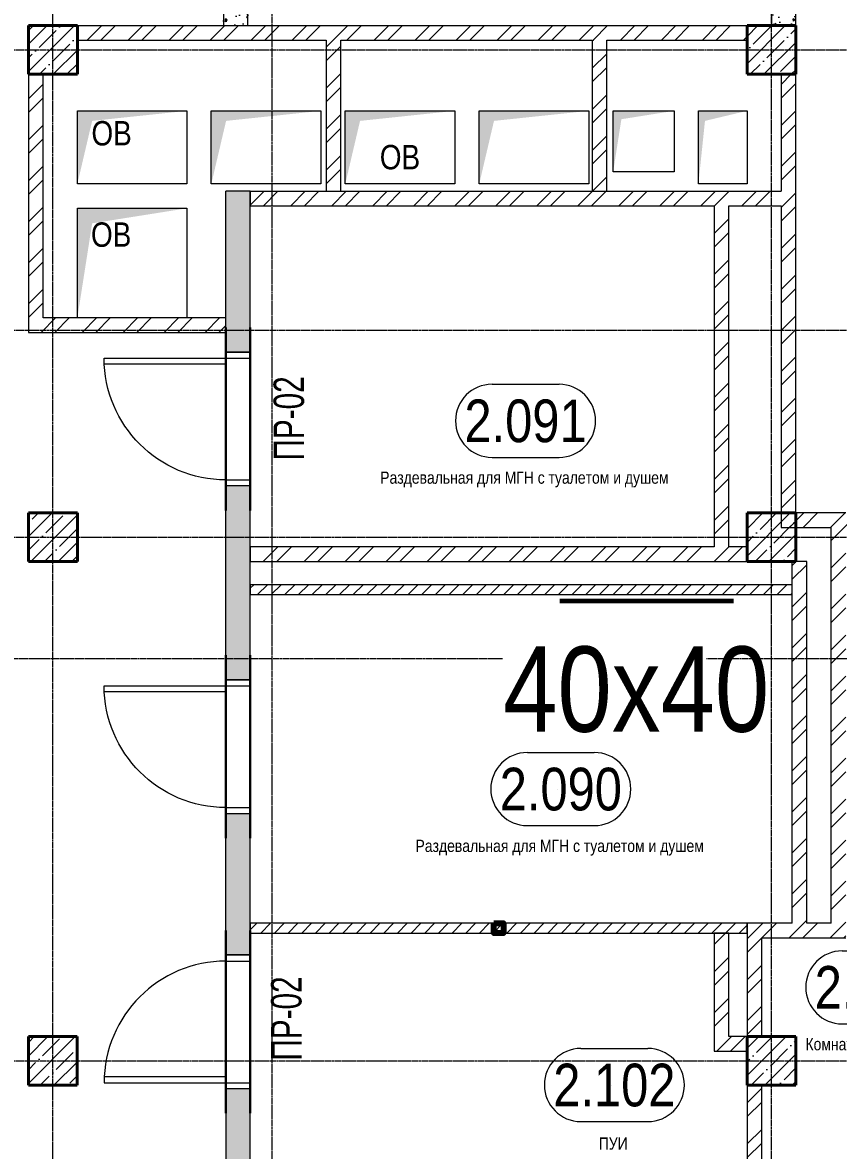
# Model space of a CAD drawing. Header units: millimetres. Extents: x -231292 to 573618, y -153144 to 564035.
# Drawn here: x 26933 to 33633, y 91395 to 100655 of the extents above; entities that cross this region are included whole.
import ezdxf
from ezdxf.enums import TextEntityAlignment as Align

# ---------------------------------------------------------------- set-up
doc = ezdxf.new("R2010")
doc.units = ezdxf.units.MM
doc.linetypes.add('CENTER2', pattern=[28.575, 19.05, -3.175, 3.175, -3.175])
doc.linetypes.add('HIDDEN2', pattern=[4.7625, 3.175, -1.5875])
doc.layers.get('0').update_dxf_attribs({"color": 250})
doc.layers.get('Defpoints').update_dxf_attribs({"color": 250})
for name, color, linetype, lineweight in [('11.10.2) люки', 30, 'Continuous', 60), ('АР_Area', 250, 'Continuous', 5), ('АР_Двери', 250, 'Continuous', 9), ('АР_Колонны', 250, 'Continuous', 35), ('АР_Стены ЖБ', 250, 'Continuous', 35), ('АР_Стены кирпич', 250, 'Continuous', 20), ('АР_Стены ПЕНОблок', 250, 'Continuous', 20), ('АР_Штриховка', 250, 'Continuous', 0), ('КМ_Фахверки', 250, 'Continuous', 80), ('ОВ_Шахты', 250, 'Continuous', 5), ('ОВ_Шахты_блок 4.1', 250, 'Continuous', 5), ('РД_Оси_100', 250, 'Continuous', 0)]:
    doc.layers.add(name, color=color, linetype=linetype, lineweight=lineweight)
for name, color, linetype, lineweight, plot in [('АР_Делит', 250, 'Continuous', 0, False), ('РД_Проем', 250, 'Continuous', 0, False), ('РД_проем_инж перемыч_подсчет', 250, 'Continuous', 30, False)]:
    doc.layers.add(name, color=color, linetype=linetype, lineweight=lineweight, plot=plot)
doc.layers.add('РД_Перемычка инж проемов', color=250, linetype='Continuous')
doc.styles.add('Arial0', font='arial.ttf')
doc.styles.add('style1', font='ARIALN.TTF')
doc.styles.add('ккк', font='isocpeur.ttf', dxfattribs={"width": 0.85, "oblique": 15})
pattern_1 = [(45, (8883.4, 13229.69), (-168.3798, 168.3798), []), (45, (8995.66, 13229.69), (-168.3798, 168.3798), [])]
pattern_2 = [(45, (8883.4, 13229.69), (-112.2532, 112.2532), []), (45, (8995.66, 13229.69), (-112.2532, 112.2532), [198.4375, -39.6875, 0, -39.6875])]
pattern_3 = [(45, (8883.4, 13229.69), (-168.3798, 168.3798), []), (45, (8995.66, 13229.69), (-168.3798, 168.3798), [])]
pattern_4 = [(45, (8883.4, 13229.69), (-168.3798, 168.3798), []), (45, (8995.66, 13229.69), (-168.3798, 168.3798), [])]

# ---------------------------------------------------------------- blocks, each defined once
blk = doc.blocks.new('СОШ_2200_АР_ОСИ_М100_28.05.24')
at = {"layer": 'АР_Делит', "linetype": 'CENTER2'}
for p, q in [((-5954.958, 87200), (47367.08, 87200)), ((-5954.958, 83200), (47367.08, 83200))]:
    blk.add_line(p, q, dxfattribs=at)
at = {"layer": 'РД_Оси_100', "linetype": 'CENTER2'}
for p, q in [((20100, -6155), (20100, 139938.679)), ((24200, -6155), (24200, 139938.679)), ((-5954.958, 84900), (119910, 84900)), ((119910, 82200), (-5954.958, 82200)), ((-5954.958, 78900), (119910, 78900))]:
    blk.add_line(p, q, dxfattribs=at)
blk.add_lwpolyline([(18300, -6196.31), (18300, 139538.679), (18450, 139938.679)], dxfattribs=at)
blk = doc.blocks.new('otv')
at = {"linetype": 'Continuous'}
blk.add_lwpolyline([(0, -1), (0, 0), (1, 0), (1, -1)], close=True, dxfattribs=at)
blk.add_solid([(0, -1), (0, 0), (0.135, -0.137), (1, 0)], dxfattribs=at)
blk = doc.blocks.new('Ф_блок 80')
at = {"layer": 'КМ_Фахверки'}
blk.add_lwpolyline([(0, 0), (80, 0), (80, -80), (0, -80)], close=True, dxfattribs=at)
at = {"layer": 'КМ_Фахверки', "lineweight": 5}
blk.add_lwpolyline([(6, -6), (74, -6), (74, -74), (6, -74)], close=True, dxfattribs=at)
blk = doc.blocks.new('MOK-МаркаПом_овал_ареал')
for p, q in [((-2.75, 3), (2.75, 3)), ((-2.75, -3), (2.75, -3))]:
    blk.add_line(p, q)
for centre, radius, start, end in [((-2.75, 0), 3, 90, 270), ((2.75, 0), 3, 270, 90), ((-3.75, 0), 3.5, 0, 0.00095)]:
    blk.add_arc(centre, radius, start, end)
at = {"color": 0, "style": 'style1'}
blk.add_attdef('АР-ПОМЕЩЕНИЕ:НОМЕР', text='', height=3.5, dxfattribs=at).set_placement((0, 0), align=Align.MIDDLE)
at = {"layer": 'Defpoints', "color": 2, "style": 'style1'}
blk.add_attdef('АР-ПОМЕЩЕНИЕ:НАИМЕНОВАНИЕ', text='', height=1, dxfattribs=at).set_placement((-0.094, -4.814), align=Align.MIDDLE)
blk = doc.blocks.new('MOK-МаркаПеремычки')
at = {"color": 0, "style": 'ккк', "oblique": 15, "width": 0.85}
blk.add_attdef('АР-ПРОЕМ:ПЕРЕМЫЧКА', text='', height=2.5, dxfattribs=at).set_placement((0, 0), align=Align.MIDDLE)

msp = doc.modelspace()

# ---------------------------------------------------------------- hatches: boundary and pattern name
at = {"layer": 'АР_Штриховка', "linetype": 'Continuous', "lineweight": 0}
h = msp.add_hatch(dxfattribs=at)
h.set_pattern_fill('AR-CONC', color=256, angle=45, style=0)
h.set_pattern_definition([(95, (8883.4, 13229.69), (140.09465, 117.55338), [19.05, -209.55]), (40, (8883.4, 13229.69), (-160.01845, 110.17673), [15.24, -167.6406]), (145.45144, (8895.08, 13239.48), (-19.9238, 227.7301), [16.19, -178.09024]), (91.1842, (8847.48, 13265.6), (221.41024, 161.9534), [28.575, -314.325]), (141.63556, (8865.93, 13279.1), (-7.0866, 342.8268), [24.285, -267.1356]), (36.18415, (8847.48, 13265.6), (-7.0866, 342.8268), [22.86, -251.4597]), (66, (8874.42, 13274.59), (179.51998, 34.89515), [19.05, -209.55]), (11, (8874.42, 13274.59), (-86.53993, 173.9412), [15.24, -167.64]), (116.45145, (8889.38, 13277.5), (92.98005, 208.83634), [16.19, -178.08994]), (82.5, (8883.4, 13229.686), (-57.60547, 61.973414), [0, -165.608, 0, -170.18, 0, -168.275]), (52.5, (8883.4, 13229.69), (-23.58973, 118.087), [0, -97.028, 0, -161.798, 0, -64.135]), (12.5, (8843.35, 13189.634), (99.927863, 91.826196), [0, -63.5, 0, -198.12, 0, -262.89]), (2.5, (8825.39, 13171.67), (86.7639, 122.7224), [0, -82.55, 0, -131.572, 0, -186.69])])
h.paths.add_polyline_path([(28583.403, 100629.686), (28783.403, 100629.686), (28783.403, 102029.686), (28583.403, 102029.686)], flags=0)
h.paths.add_polyline_path([(28583.403, 103629.686), (28783.403, 103629.686), (28783.403, 104029.686), (28716.736, 104079.686), (28583.403, 104029.686)], flags=0)
h = msp.add_hatch(dxfattribs=at)
h.set_pattern_fill('AR-CONC', color=256, angle=45, style=0)
h.set_pattern_definition([(95, (8883.4, 13229.69), (140.09465, 117.55338), [19.05, -209.55]), (40, (8883.4, 13229.69), (-160.01845, 110.17673), [15.24, -167.6406]), (145.45144, (8895.08, 13239.48), (-19.9238, 227.7301), [16.19, -178.09024]), (91.1842, (8847.48, 13265.6), (221.41024, 161.9534), [28.575, -314.325]), (141.63556, (8865.93, 13279.1), (-7.0866, 342.8268), [24.285, -267.1356]), (36.18415, (8847.48, 13265.6), (-7.0866, 342.8268), [22.86, -251.4597]), (66, (8874.42, 13274.59), (179.51998, 34.89515), [19.05, -209.55]), (11, (8874.42, 13274.59), (-86.53993, 173.9412), [15.24, -167.64]), (116.45145, (8889.38, 13277.5), (92.98005, 208.83634), [16.19, -178.08994]), (82.5, (8883.4, 13229.686), (-57.60547, 61.973414), [0, -165.608, 0, -170.18, 0, -168.275]), (52.5, (8883.4, 13229.69), (-23.58973, 118.087), [0, -97.028, 0, -161.798, 0, -64.135]), (12.5, (8843.35, 13189.634), (99.927863, 91.826196), [0, -63.5, 0, -198.12, 0, -262.89]), (2.5, (8825.39, 13171.67), (86.7639, 122.7224), [0, -82.55, 0, -131.572, 0, -186.69])])
h.paths.add_polyline_path([(33083.403, 100629.686), (33283.403, 100629.686), (33283.403, 101629.686), (33083.403, 101829.686)], flags=0)
at = {"layer": 'АР_Штриховка', "linetype": 'Continuous', "lineweight": 5}
h = msp.add_hatch(dxfattribs=at)
h.set_pattern_fill('ANSI35', color=256, scale=25, style=0)
h.set_pattern_definition(pattern_2)
h.paths.add_polyline_path([(26983.403, 100229.686), (27383.403, 100229.686), (27383.403, 100629.686), (26983.403, 100629.686)], flags=0)
at = {"layer": 'АР_Штриховка', "linetype": 'Continuous', "lineweight": 0}
h = msp.add_hatch(dxfattribs=at)
h.set_pattern_fill('ANSI32', color=256, scale=25, angle=-360, style=0)
h.set_pattern_definition([(45, (8883.4, 13229.69), (-168.3798, 168.3798), []), (45, (8995.66, 13229.69), (-168.3798, 168.3798), [])])
h.paths.add_polyline_path([(31731.588, 100629.686), (31691.588, 100539.686), (31731.588, 100509.686), (32883.403, 100509.686), (32883.403, 100629.686)], flags=0)
h.paths.add_polyline_path([(27383.403, 100629.686), (27383.403, 100509.686), (29427.561, 100509.686), (29507.561, 100539.686), (29547.561, 100629.686)], flags=0)
h.paths.add_polyline_path([(29547.561, 100629.686), (29507.561, 100539.686), (29547.561, 100509.686), (31611.588, 100509.686), (31691.588, 100539.686), (31731.588, 100629.686)], flags=0)
at = {"layer": 'АР_Штриховка', "linetype": 'Continuous', "lineweight": 5}
h = msp.add_hatch(dxfattribs=at)
h.set_pattern_fill('ANSI35', color=256, scale=25, style=0)
h.set_pattern_definition(pattern_2)
h.paths.add_polyline_path([(32883.403, 100229.686), (33283.403, 100229.686), (33283.403, 100629.686), (32883.403, 100629.686)], flags=0)
at = {"layer": 'АР_Штриховка', "linetype": 'Continuous', "lineweight": 0}
h = msp.add_hatch(dxfattribs=at)
h.set_pattern_fill('ANSI32', color=256, scale=25, style=0)
h.set_pattern_definition(pattern_3)
h.paths.add_polyline_path([(29427.561, 99269.686), (29547.561, 99269.686), (29547.561, 100509.686), (29507.561, 100539.686), (29427.561, 100509.686)], flags=0)
h = msp.add_hatch(dxfattribs=at)
h.set_pattern_fill('ANSI32', color=256, scale=25, style=0)
h.set_pattern_definition(pattern_3)
h.paths.add_polyline_path([(31611.588, 99269.686), (31731.588, 99269.686), (31731.588, 100509.686), (31691.588, 100539.686), (31611.588, 100509.686)], flags=0)
h = msp.add_hatch(dxfattribs=at)
h.set_pattern_fill('ANSI32', color=256, scale=25, style=0)
h.set_pattern_definition([(45, (8883.4, 13229.69), (-168.3798, 168.3798), []), (45, (8995.66, 13229.69), (-168.3798, 168.3798), [])])
h.paths.add_polyline_path([(26983.403, 98109.686), (27103.403, 98229.686), (27103.403, 100229.686), (26983.403, 100229.686)], flags=0)
h = msp.add_hatch(dxfattribs=at)
h.set_pattern_fill('ANSI32', color=256, scale=25, style=0)
h.set_pattern_definition(pattern_3)
h.paths.add_polyline_path([(33163.403, 96509.686), (33283.403, 96629.686), (33283.403, 99149.686), (33193.403, 99189.686), (33163.403, 99149.686)], flags=0)
h.paths.add_polyline_path([(33163.403, 99269.686), (33193.403, 99189.686), (33283.403, 99149.686), (33283.403, 100229.686), (33163.403, 100229.686)], flags=0)
h = msp.add_hatch(dxfattribs=at)
h.set_pattern_fill('AR-CONC', color=256, angle=45, style=0)
h.set_pattern_definition([(95, (8883.4, 13229.69), (140.09465, 117.55338), [19.05, -209.55]), (40, (8883.4, 13229.69), (-160.01845, 110.17673), [15.24, -167.6406]), (145.45144, (8895.08, 13239.48), (-19.9238, 227.7301), [16.19, -178.09024]), (91.1842, (8847.48, 13265.6), (221.41024, 161.9534), [28.575, -314.325]), (141.63556, (8865.93, 13279.1), (-7.0866, 342.8268), [24.285, -267.1356]), (36.18415, (8847.48, 13265.6), (-7.0866, 342.8268), [22.86, -251.4597]), (66, (8874.42, 13274.59), (179.51998, 34.89515), [19.05, -209.55]), (11, (8874.42, 13274.59), (-86.53993, 173.9412), [15.24, -167.64]), (116.45145, (8889.38, 13277.5), (92.98005, 208.83634), [16.19, -178.08994]), (82.5, (8883.4, 13229.686), (-57.60547, 61.973414), [0, -165.608, 0, -170.18, 0, -168.275]), (52.5, (8883.4, 13229.69), (-23.58973, 118.087), [0, -97.028, 0, -161.798, 0, -64.135]), (12.5, (8843.35, 13189.634), (99.927863, 91.826196), [0, -63.5, 0, -198.12, 0, -262.89]), (2.5, (8825.39, 13171.67), (86.7639, 122.7224), [0, -82.55, 0, -131.572, 0, -186.69])])
h.paths.add_polyline_path([(28603.403, 99149.686), (28803.403, 99149.686), (28803.403, 99269.686), (28603.403, 99269.686)], flags=0)
h.paths.add_polyline_path([(28603.403, 96349.686), (28803.403, 96349.686), (28803.403, 96849.881), (28603.403, 96849.881)], flags=0)
h.paths.add_polyline_path([(28603.403, 97949.881), (28803.403, 97949.881), (28803.403, 99149.686), (28603.403, 99149.686)], flags=0)
h.paths.add_polyline_path([(28603.403, 90649.676), (28803.403, 90849.676), (28803.403, 91899.676), (28603.403, 91899.676)], flags=0)
h.paths.add_polyline_path([(28603.403, 92999.676), (28803.403, 92999.676), (28803.403, 93259.676), (28603.403, 93259.676)], flags=0)
h.paths.add_polyline_path([(28603.403, 93259.676), (28803.403, 93259.676), (28803.403, 94159.686), (28603.403, 94159.686)], flags=0)
h.paths.add_polyline_path([(28603.403, 95259.686), (28803.403, 95259.686), (28803.403, 96039.686), (28603.403, 96039.686)], flags=0)
h.paths.add_polyline_path([(28603.403, 96039.686), (28803.403, 96039.686), (28803.403, 96349.686), (28603.403, 96349.686)], flags=0)
h = msp.add_hatch(dxfattribs=at)
h.set_pattern_fill('ANSI32', color=256, scale=25, angle=-360, style=0)
h.set_pattern_definition([(45, (8883.4, 13229.69), (-168.3798, 168.3798), []), (45, (8995.66, 13229.69), (-168.3798, 168.3798), [])])
h.paths.add_polyline_path([(32613.403, 99149.686), (32693.403, 99179.686), (32733.403, 99269.686), (28803.403, 99269.686), (28803.403, 99149.686)], flags=0)
h.paths.add_polyline_path([(32733.403, 99269.686), (32693.403, 99179.686), (32733.403, 99149.686), (33163.403, 99149.686), (33193.403, 99189.686), (33163.403, 99269.686)], flags=0)
h = msp.add_hatch(dxfattribs=at)
h.set_pattern_fill('ANSI32', color=256, scale=25, style=0)
h.set_pattern_definition(pattern_3)
h.paths.add_polyline_path([(32613.403, 96349.686), (32693.403, 96319.686), (32733.403, 96349.686), (32733.403, 99149.686), (32693.403, 99179.686), (32613.403, 99149.686)], flags=0)
h = msp.add_hatch(dxfattribs=at)
h.set_pattern_fill('ANSI32', color=256, scale=25, style=0)
h.set_pattern_definition(pattern_4)
h.paths.add_polyline_path([(28603.403, 98109.686), (28603.403, 98229.686), (27103.403, 98229.686), (26983.403, 98109.686)], flags=0)
at = {"layer": 'АР_Штриховка', "linetype": 'Continuous', "lineweight": 5}
h = msp.add_hatch(dxfattribs=at)
h.set_pattern_fill('ANSI35', color=256, scale=25, style=0)
h.set_pattern_definition(pattern_2)
h.paths.add_polyline_path([(26983.403, 96229.686), (27383.403, 96229.686), (27383.403, 96629.686), (26983.403, 96629.686)], flags=0)
h = msp.add_hatch(dxfattribs=at)
h.set_pattern_fill('ANSI35', color=256, scale=25, style=0)
h.set_pattern_definition(pattern_2)
h.paths.add_polyline_path([(32883.403, 96229.686), (33283.403, 96229.686), (33283.403, 96629.686), (32883.403, 96629.686)], flags=0)
at = {"layer": 'АР_Штриховка', "linetype": 'Continuous', "lineweight": 0}
h = msp.add_hatch(dxfattribs=at)
h.set_pattern_fill('ANSI32', color=256, scale=25, style=0)
h.set_pattern_definition(pattern_1)
h.paths.add_polyline_path([(36283.403, 96509.686), (36283.403, 96629.686), (36083.403, 96629.686), (36003.403, 96599.686), (35963.403, 96509.686)], flags=0)
h.paths.add_polyline_path([(35963.403, 96509.686), (36003.403, 96599.686), (35963.403, 96629.686), (33693.403, 96629.686), (33653.403, 96539.686), (33693.403, 96509.686)], flags=0)
h.paths.add_polyline_path([(33573.403, 96509.686), (33653.403, 96539.686), (33693.403, 96629.686), (33283.403, 96629.686), (33163.403, 96509.686)], flags=0)
h = msp.add_hatch(dxfattribs=at)
h.set_pattern_fill('ANSI32', color=256, scale=25, style=0)
h.set_pattern_definition([(45, (8883.4, 13229.69), (-168.3798, 168.3798), []), (45, (8995.66, 13229.69), (-168.3798, 168.3798), [])])
h.paths.add_polyline_path([(33573.403, 94249.686), (33693.403, 94249.686), (33693.403, 96509.686), (33653.403, 96539.686), (33573.403, 96509.686)], flags=0)
h.paths.add_polyline_path([(33573.403, 93259.676), (33693.403, 93139.676), (33693.403, 94249.686), (33573.403, 94249.686)], flags=0)
h = msp.add_hatch(dxfattribs=at)
h.set_pattern_fill('ANSI32', color=256, scale=25, style=0)
h.set_pattern_definition(pattern_1)
h.paths.add_polyline_path([(32883.403, 96229.686), (32883.403, 96349.686), (32733.403, 96349.686), (32693.403, 96319.686), (32733.403, 96229.686)], flags=0)
h.paths.add_polyline_path([(32733.403, 96229.686), (32693.403, 96319.686), (32613.403, 96349.686), (28803.403, 96349.686), (28803.403, 96229.686)], flags=0)
h = msp.add_hatch(dxfattribs=at)
h.set_pattern_fill('ANSI32', color=256, scale=25, angle=-360, style=0)
h.set_pattern_definition(pattern_1)
h.paths.add_polyline_path([(33373.403, 96229.686), (33253.403, 96229.686), (33253.403, 96039.686), (33373.403, 96039.686)], flags=0)
h.paths.add_polyline_path([(33373.403, 96039.686), (33253.403, 96039.686), (33253.403, 93259.676), (33293.403, 93229.676), (33373.403, 93259.676)], flags=0)
at = {"layer": 'АР_Штриховка', "linetype": 'Continuous', "lineweight": 0, "ltscale": 0.5}
h = msp.add_hatch(dxfattribs=at)
h.set_pattern_fill('ANSI31', color=256, scale=25, style=0)
h.set_pattern_definition([(45, (8883.4, 13229.69), (-56.1266, 56.1266), [])])
h.paths.add_polyline_path([(33253.403, 95959.686), (33253.403, 96039.686), (28803.403, 96039.686), (28803.403, 95959.686)], flags=0)
h = msp.add_hatch(dxfattribs=at)
h.set_pattern_fill('ANSI31', color=256, scale=25, style=0)
h.set_pattern_definition([(45, (8883.4, 13229.69), (-56.1266, 56.1266), [])])
h.paths.add_polyline_path([(32883.403, 93179.676), (32883.403, 93259.676), (28803.403, 93259.676), (28803.403, 93179.676)], flags=0)
at = {"layer": 'АР_Штриховка', "linetype": 'Continuous', "lineweight": 0}
h = msp.add_hatch(dxfattribs=at)
h.set_pattern_fill('ANSI32', color=256, scale=25, style=0)
h.set_pattern_definition([(45, (8883.4, 13229.69), (-168.3798, 168.3798), []), (45, (8995.66, 13229.69), (-168.3798, 168.3798), [])])
h.paths.add_polyline_path([(32883.403, 92329.686), (33003.403, 92329.686), (33003.403, 93139.676), (32883.403, 93259.676)], flags=0)
h = msp.add_hatch(dxfattribs=at)
h.set_pattern_fill('ANSI32', color=256, scale=25, style=0)
h.set_pattern_definition(pattern_4)
h.paths.add_polyline_path([(33693.403, 93139.676), (33573.403, 93259.676), (33373.403, 93259.676), (33293.403, 93229.676), (33253.403, 93139.676)], flags=0)
h.paths.add_polyline_path([(33253.403, 93139.676), (33293.403, 93229.676), (33253.403, 93259.676), (32883.403, 93259.676), (33003.403, 93139.676)], flags=0)
h = msp.add_hatch(dxfattribs=at)
h.set_pattern_fill('ANSI32', color=256, scale=25, style=0)
h.set_pattern_definition(pattern_4)
h.paths.add_polyline_path([(32613.403, 92209.686), (32733.403, 92329.686), (32733.403, 93179.676), (32613.403, 93179.676)], flags=0)
at = {"layer": 'АР_Штриховка', "linetype": 'Continuous', "lineweight": 5}
h = msp.add_hatch(dxfattribs=at)
h.set_pattern_fill('ANSI35', color=256, scale=25, style=0)
h.set_pattern_definition(pattern_2)
h.paths.add_polyline_path([(26981.318, 91929.686), (27381.318, 91929.686), (27381.318, 92329.686), (26981.318, 92329.686)], flags=0)
at = {"layer": 'АР_Штриховка', "linetype": 'Continuous', "lineweight": 0}
h = msp.add_hatch(dxfattribs=at)
h.set_pattern_fill('ANSI32', color=256, scale=25, style=0)
h.set_pattern_definition(pattern_4)
h.paths.add_polyline_path([(32883.403, 92209.686), (32883.403, 92329.686), (32733.403, 92329.686), (32613.403, 92209.686)], flags=0)
at = {"layer": 'АР_Штриховка', "linetype": 'Continuous', "lineweight": 5}
h = msp.add_hatch(dxfattribs=at)
h.set_pattern_fill('ANSI35', color=256, scale=25, style=0)
h.set_pattern_definition(pattern_2)
h.paths.add_polyline_path([(32883.403, 91929.686), (33283.403, 91929.686), (33283.403, 92329.686), (32883.403, 92329.686)], flags=0)
at = {"layer": 'АР_Штриховка', "linetype": 'Continuous', "lineweight": 0}
h = msp.add_hatch(dxfattribs=at)
h.set_pattern_fill('ANSI32', color=256, scale=25, style=0)
h.set_pattern_definition([(45, (8883.4, 13229.69), (-168.3798, 168.3798), []), (45, (8995.66, 13229.69), (-168.3798, 168.3798), [])])
h.paths.add_polyline_path([(33003.403, 91929.686), (32883.403, 91929.686), (32883.403, 90849.676), (33003.403, 90849.676)], flags=0)

# ---------------------------------------------------------------- linework, layer by layer
at = {"layer": '11.10.2) люки'}
msp.add_lwpolyline([(32770.672, 95905.187), (31346.741, 95905.187)], dxfattribs=at)
at = {"layer": 'АР_Двери', "linetype": 'Continuous', "lineweight": 9}
for points in [[(28603.403, 97899.881), (28603.403, 97849.881), (27603.403, 97849.881), (27603.403, 97899.881)], [(28803.403, 97899.881), (28803.403, 97949.881), (28603.403, 97949.881), (28603.403, 97899.881)], [(28803.403, 96899.881), (28803.403, 96849.881), (28603.403, 96849.881), (28603.403, 96899.881)], [(28603.403, 95209.686), (28603.403, 95159.686), (27603.403, 95159.686), (27603.403, 95209.686)], [(28803.403, 95209.686), (28803.403, 95259.686), (28603.403, 95259.686), (28603.403, 95209.686)], [(28803.403, 94209.686), (28803.403, 94159.686), (28603.403, 94159.686), (28603.403, 94209.686)], [(28803.403, 92949.676), (28803.403, 92999.676), (28603.403, 92999.676), (28603.403, 92949.676)], [(28603.403, 91949.676), (28603.403, 91999.676), (27603.403, 91999.676), (27603.403, 91949.676)], [(28803.403, 91949.676), (28803.403, 91899.676), (28603.403, 91899.676), (28603.403, 91949.676)]]:
    msp.add_lwpolyline(points, close=True, dxfattribs=at)
at = {"layer": 'АР_Двери', "linetype": 'Continuous', "lineweight": 9, "extrusion": (0, 0, -1)}
for centre in [(-28603.403, 97899.881), (-28603.403, 95209.686)]:
    msp.add_arc(centre, 1000, 270, 0, dxfattribs=at)
at = {"layer": 'АР_Двери', "linetype": 'Continuous', "lineweight": 9}
msp.add_arc((28603.403, 91949.676), 1000, 90, 180, dxfattribs=at)
at = {"layer": 'АР_Колонны', "linetype": 'HIDDEN2', "lineweight": 25}
for p, q in [((26983.403, 100629.686), (27383.403, 100629.686)), ((26983.403, 100229.686), (26983.403, 100629.686)), ((27383.403, 100629.686), (27383.403, 100229.686)), ((32883.403, 100629.686), (33283.403, 100629.686)), ((32883.403, 100229.686), (32883.403, 100629.686)), ((33283.403, 100629.686), (33283.403, 100229.686)), ((27383.403, 100229.686), (26983.403, 100229.686)), ((33283.403, 100229.686), (32883.403, 100229.686)), ((26983.403, 96629.686), (27383.403, 96629.686)), ((26983.403, 96229.686), (26983.403, 96629.686)), ((27383.403, 96629.686), (27383.403, 96229.686)), ((32883.403, 96629.686), (33283.403, 96629.686)), ((32883.403, 96229.686), (32883.403, 96629.686)), ((33283.403, 96629.686), (33283.403, 96229.686)), ((27383.403, 96229.686), (26983.403, 96229.686)), ((33283.403, 96229.686), (32883.403, 96229.686)), ((26981.318, 92329.686), (27381.318, 92329.686)), ((26981.318, 91929.686), (26981.318, 92329.686)), ((27381.318, 92329.686), (27381.318, 91929.686)), ((32883.403, 92329.686), (33283.403, 92329.686)), ((32883.403, 91929.686), (32883.403, 92329.686)), ((33283.403, 92329.686), (33283.403, 91929.686)), ((27381.318, 91929.686), (26981.318, 91929.686)), ((33283.403, 91929.686), (32883.403, 91929.686))]:
    msp.add_line(p, q, dxfattribs=at)
at = {"layer": 'АР_Колонны', "linetype": 'Continuous', "lineweight": 35}
for p, q in [((26983.403, 100629.686), (27383.403, 100629.686)), ((26983.403, 100229.686), (26983.403, 100629.686)), ((27383.403, 100229.686), (27383.403, 100629.686)), ((32883.403, 100629.686), (33283.403, 100629.686)), ((32883.403, 100229.686), (32883.403, 100629.686)), ((33283.403, 100229.686), (33283.403, 100629.686)), ((26983.403, 100229.686), (27383.403, 100229.686)), ((32883.403, 100229.686), (33283.403, 100229.686)), ((26983.403, 96629.686), (27383.403, 96629.686)), ((26983.403, 96229.686), (26983.403, 96629.686)), ((27383.403, 96229.686), (27383.403, 96629.686)), ((32883.403, 96629.686), (33283.403, 96629.686)), ((32883.403, 96229.686), (32883.403, 96629.686)), ((33283.403, 96229.686), (33283.403, 96629.686)), ((26983.403, 96229.686), (27383.403, 96229.686)), ((32883.403, 96229.686), (33283.403, 96229.686)), ((26981.318, 92329.686), (27381.318, 92329.686)), ((26981.318, 91929.686), (26981.318, 92329.686)), ((27381.318, 91929.686), (27381.318, 92329.686)), ((32883.403, 92329.686), (33283.403, 92329.686)), ((32883.403, 91929.686), (32883.403, 92329.686)), ((33283.403, 91929.686), (33283.403, 92329.686)), ((26981.318, 91929.686), (27381.318, 91929.686)), ((32883.403, 91929.686), (33283.403, 91929.686))]:
    msp.add_line(p, q, dxfattribs=at)
at = {"layer": 'АР_Стены ЖБ', "linetype": 'Continuous', "lineweight": 40}
for p, q in [((27383.403, 100629.686), (26983.403, 100629.686)), ((26983.403, 100629.686), (26983.403, 100229.686)), ((27383.403, 100229.686), (27383.403, 100629.686)), ((33283.403, 100629.686), (32883.403, 100629.686)), ((32883.403, 100629.686), (32883.403, 100229.686)), ((33283.403, 100229.686), (33283.403, 100629.686)), ((26983.403, 100229.686), (27383.403, 100229.686)), ((32883.403, 100229.686), (33283.403, 100229.686)), ((27383.403, 96629.686), (26983.403, 96629.686)), ((26983.403, 96629.686), (26983.403, 96229.686)), ((27383.403, 96229.686), (27383.403, 96629.686)), ((33283.403, 96629.686), (32883.403, 96629.686)), ((32883.403, 96629.686), (32883.403, 96229.686)), ((33283.403, 96229.686), (33283.403, 96629.686)), ((26983.403, 96229.686), (27383.403, 96229.686)), ((32883.403, 96229.686), (33283.403, 96229.686)), ((27381.318, 92329.686), (26981.318, 92329.686)), ((26981.318, 92329.686), (26981.318, 91929.686)), ((27381.318, 91929.686), (27381.318, 92329.686)), ((33283.403, 92329.686), (32883.403, 92329.686)), ((32883.403, 92329.686), (32883.403, 91929.686)), ((33283.403, 91929.686), (33283.403, 92329.686)), ((26981.318, 91929.686), (27381.318, 91929.686)), ((32883.403, 91929.686), (33283.403, 91929.686))]:
    msp.add_line(p, q, dxfattribs=at)
at = {"layer": 'АР_Стены кирпич', "linetype": 'Continuous', "lineweight": 20}
for p, q in [((27383.403, 100629.686), (32883.403, 100629.686)), ((27383.403, 100629.686), (27383.403, 100509.686)), ((32883.403, 100509.686), (32883.403, 100629.686)), ((27383.403, 100509.686), (29427.561, 100509.686)), ((29427.561, 100509.686), (29427.561, 99269.686)), ((29547.561, 100509.686), (31611.588, 100509.686)), ((29547.561, 99269.686), (29547.561, 100509.686)), ((31611.588, 100509.686), (31611.588, 99269.686)), ((31731.588, 100509.686), (32883.403, 100509.686)), ((31731.588, 99269.686), (31731.588, 100509.686)), ((27103.403, 100229.686), (26983.403, 100229.686)), ((26983.403, 100229.686), (26983.403, 98109.686)), ((27103.403, 98229.686), (27103.403, 100229.686)), ((33283.403, 100229.686), (33163.403, 100229.686)), ((33163.403, 100229.686), (33163.403, 99269.686)), ((33283.403, 96629.686), (33283.403, 100229.686)), ((28803.403, 99269.686), (33163.403, 99269.686)), ((28803.403, 99269.686), (28803.403, 99149.686)), ((29427.561, 99269.686), (29547.561, 99269.686)), ((31611.588, 99269.686), (31731.588, 99269.686)), ((28803.403, 99149.686), (32613.403, 99149.686)), ((32613.403, 99149.686), (32613.403, 96349.686)), ((32733.403, 99149.686), (33163.403, 99149.686)), ((32733.403, 96349.686), (32733.403, 99149.686)), ((33163.403, 99149.686), (33163.403, 96509.686)), ((28603.403, 98229.686), (27103.403, 98229.686)), ((28603.403, 98109.686), (28603.403, 98229.686)), ((26983.403, 98109.686), (28603.403, 98109.686)), ((33693.403, 96629.686), (33283.403, 96629.686)), ((33163.403, 96509.686), (33573.403, 96509.686)), ((33573.403, 93259.676), (33573.403, 96509.686)), ((32613.403, 96349.686), (28803.403, 96349.686)), ((28803.403, 96349.686), (28803.403, 96229.686)), ((32883.403, 96349.686), (32733.403, 96349.686)), ((32883.403, 96229.686), (32883.403, 96349.686)), ((28803.403, 96229.686), (32883.403, 96229.686)), ((33253.403, 93259.676), (33253.403, 96229.686)), ((33373.403, 96229.686), (33253.403, 96229.686)), ((33373.403, 93259.676), (33373.403, 96229.686)), ((32883.403, 93259.676), (32883.403, 92329.686)), ((33253.403, 93259.676), (32883.403, 93259.676)), ((33573.403, 93259.676), (33373.403, 93259.676)), ((32733.403, 93179.676), (32613.403, 93179.676)), ((32613.403, 93179.676), (32613.403, 92209.686)), ((32733.403, 92329.686), (32733.403, 93179.676)), ((33003.403, 92329.686), (33003.403, 93139.676)), ((33003.403, 93139.676), (33693.403, 93139.676)), ((32883.403, 92329.686), (32733.403, 92329.686)), ((32883.403, 92329.686), (33003.403, 92329.686)), ((32883.403, 92209.686), (32883.403, 92329.686)), ((32613.403, 92209.686), (32883.403, 92209.686)), ((33003.403, 91929.686), (32883.403, 91929.686)), ((32883.403, 91929.686), (32883.403, 90849.676)), ((33003.403, 90849.676), (33003.403, 91929.686))]:
    msp.add_line(p, q, dxfattribs=at)
at = {"layer": 'АР_Стены ПЕНОблок', "linetype": 'Continuous', "lineweight": 20}
for p, q in [((28583.403, 102029.686), (28583.403, 100629.686)), ((28783.403, 100629.686), (28783.403, 102029.686)), ((33083.403, 101829.686), (33083.403, 100629.686)), ((33283.403, 100629.686), (33283.403, 101629.686)), ((28583.403, 100629.686), (28783.403, 100629.686)), ((33083.403, 100629.686), (33283.403, 100629.686)), ((28603.403, 97949.881), (28603.403, 99269.686)), ((28803.403, 99269.686), (28603.403, 99269.686)), ((28803.403, 97949.881), (28803.403, 99269.686)), ((28603.403, 97949.881), (28803.403, 97949.881)), ((28603.403, 95259.686), (28603.403, 96849.881)), ((28803.403, 96849.881), (28603.403, 96849.881)), ((28803.403, 95259.686), (28803.403, 96849.881)), ((33253.403, 96039.686), (28803.403, 96039.686)), ((28803.403, 96039.686), (28803.403, 95959.686)), ((33253.403, 95959.686), (33253.403, 96039.686)), ((28803.403, 95959.686), (33253.403, 95959.686)), ((28603.403, 95259.686), (28803.403, 95259.686)), ((28803.403, 94159.686), (28603.403, 94159.686)), ((28603.403, 92999.676), (28603.403, 94159.686)), ((28803.403, 92999.676), (28803.403, 94159.686)), ((32883.403, 93259.676), (28803.403, 93259.676)), ((28803.403, 93259.676), (28803.403, 93179.676)), ((32883.403, 93179.676), (32883.403, 93259.676)), ((28803.403, 93179.676), (32883.403, 93179.676)), ((28603.403, 92999.676), (28803.403, 92999.676)), ((28803.403, 91899.676), (28603.403, 91899.676)), ((28603.403, 91899.676), (28603.403, 90649.676)), ((28803.403, 90849.676), (28803.403, 91899.676))]:
    msp.add_line(p, q, dxfattribs=at)
at = {"layer": 'РД_Проем', "linetype": 'Continuous', "lineweight": 0}
for p, q in [((28603.403, 97949.881), (28603.403, 96849.881)), ((28803.403, 97949.881), (28803.403, 96849.881)), ((28603.403, 95259.686), (28603.403, 94159.686)), ((28803.403, 95259.686), (28803.403, 94159.686)), ((28603.403, 92999.676), (28603.403, 91899.676)), ((28803.403, 92999.676), (28803.403, 91899.676))]:
    msp.add_line(p, q, dxfattribs=at)
at = {"layer": 'РД_проем_инж перемыч_подсчет', "linetype": 'Continuous', "lineweight": 30}
for p, q in [((28603.403, 98149.881), (28603.403, 96649.881)), ((28803.403, 98149.881), (28803.403, 96649.881)), ((28603.403, 95459.686), (28603.403, 93959.686)), ((28803.403, 95459.686), (28803.403, 93959.686)), ((28603.403, 93199.676), (28603.403, 91699.676)), ((28803.403, 93199.676), (28803.403, 91699.676))]:
    msp.add_line(p, q, dxfattribs=at)

# ---------------------------------------------------------------- block references
at = {"layer": 'АР_Area', "linetype": 'Continuous', "lineweight": 5, "xscale": 100, "yscale": 100, "zscale": 100}
for p, values in [((31063.758, 97384.961), {'АР-ПОМЕЩЕНИЕ:НОМЕР': '2.091', 'АР-ПОМЕЩЕНИЕ:НАИМЕНОВАНИЕ': 'Раздевальная для МГН с туалетом и душем'}), ((31353.599, 94361.677), {'АР-ПОМЕЩЕНИЕ:НОМЕР': '2.090', 'АР-ПОМЕЩЕНИЕ:НАИМЕНОВАНИЕ': 'Раздевальная для МГН с туалетом и душем'}), ((33940.003, 92733.568), {'АР-ПОМЕЩЕНИЕ:НОМЕР': '2.088', 'АР-ПОМЕЩЕНИЕ:НАИМЕНОВАНИЕ': 'Комната инструктора'}), ((31793.253, 91932.052), {'АР-ПОМЕЩЕНИЕ:НОМЕР': '2.102', 'АР-ПОМЕЩЕНИЕ:НАИМЕНОВАНИЕ': 'ПУИ'})]:
    msp.add_blockref('MOK-МаркаПом_овал_ареал', p, dxfattribs=at).add_auto_attribs(values)
at = {"layer": 'КМ_Фахверки'}
msp.add_blockref('Ф_блок 80', (30803.403, 93259.676), dxfattribs=at)
at = {"layer": 'ОВ_Шахты_блок 4.1'}
for p, xscale, yscale in [((27383.403, 99929.686), 900, 600), ((28483.403, 99929.686), 900, 600), ((29583.403, 99929.686), 900, 600), ((30683.403, 99929.686), 900, 600), ((31783.403, 99929.686), 500, 500), ((32483.403, 99929.686), 400, 600), ((27383.403, 99129.686), 900, 900)]:
    msp.add_blockref('otv', p, dxfattribs=dict(at, xscale=xscale, yscale=yscale))
at = {"layer": 'РД_Оси_100'}
msp.add_blockref('СОШ_2200_АР_ОСИ_М100_28.05.24', (8883.403, 13229.686), dxfattribs=at)
at = {"layer": 'РД_Перемычка инж проемов', "linetype": 'Continuous', "lineweight": -3}
ref = msp.add_blockref('MOK-МаркаПеремычки', (29119.55, 97404.605, 200), dxfattribs=dict(at, xscale=100, yscale=100, zscale=100, rotation=89.99999999999997))
ref.add_attrib('АР-ПРОЕМ:ПЕРЕМЫЧКА', 'ПР-02', dxfattribs={"layer": '0', "color": 0, "height": 250, "rotation": 90, "style": 'Arial0', "width": 0.7}).set_placement((29119.55, 97404.605, 200), align=Align.MIDDLE)
ref = msp.add_blockref('MOK-МаркаПеремычки', (29099.037, 92478.038, 200), dxfattribs=dict(at, xscale=100, yscale=100, zscale=100, rotation=89.99999999999999))
ref.add_attrib('АР-ПРОЕМ:ПЕРЕМЫЧКА', 'ПР-02', dxfattribs={"layer": '0', "color": 0, "height": 250, "rotation": 90, "style": 'Arial0', "width": 0.7}).set_placement((29099.037, 92478.038, 200), align=Align.MIDDLE)

# ---------------------------------------------------------------- texts
at = {"layer": 'ОВ_Шахты', "char_height": 200, "attachment_point": 5, "style": 'style1'}
for insert, width in [((27664.761, 99744.577), 900), ((30032.636, 99548.357), 1850), ((27660.923, 98912.4), 1000.00004)]:
    msp.add_mtext('ОВ', dxfattribs=dict(at, insert=insert, width=width))

# ---------------------------------------------------------------- next in the draw order: texts
at = {"layer": '11.10.2) люки', "color": 176, "true_color": 0x00008a, "insert": (30879.946, 95532.276), "char_height": 700, "width": 1668.44707, "attachment_point": 1, "line_spacing_factor": 0.3, "style": 'style1', "bg_fill": 3, "box_fill_scale": 1, "bg_fill_color": 256, "bg_fill_transparency": 0}
msp.add_mtext('\\pxsm1;40х40', dxfattribs=at)

doc.saveas('drawing.dxf')
